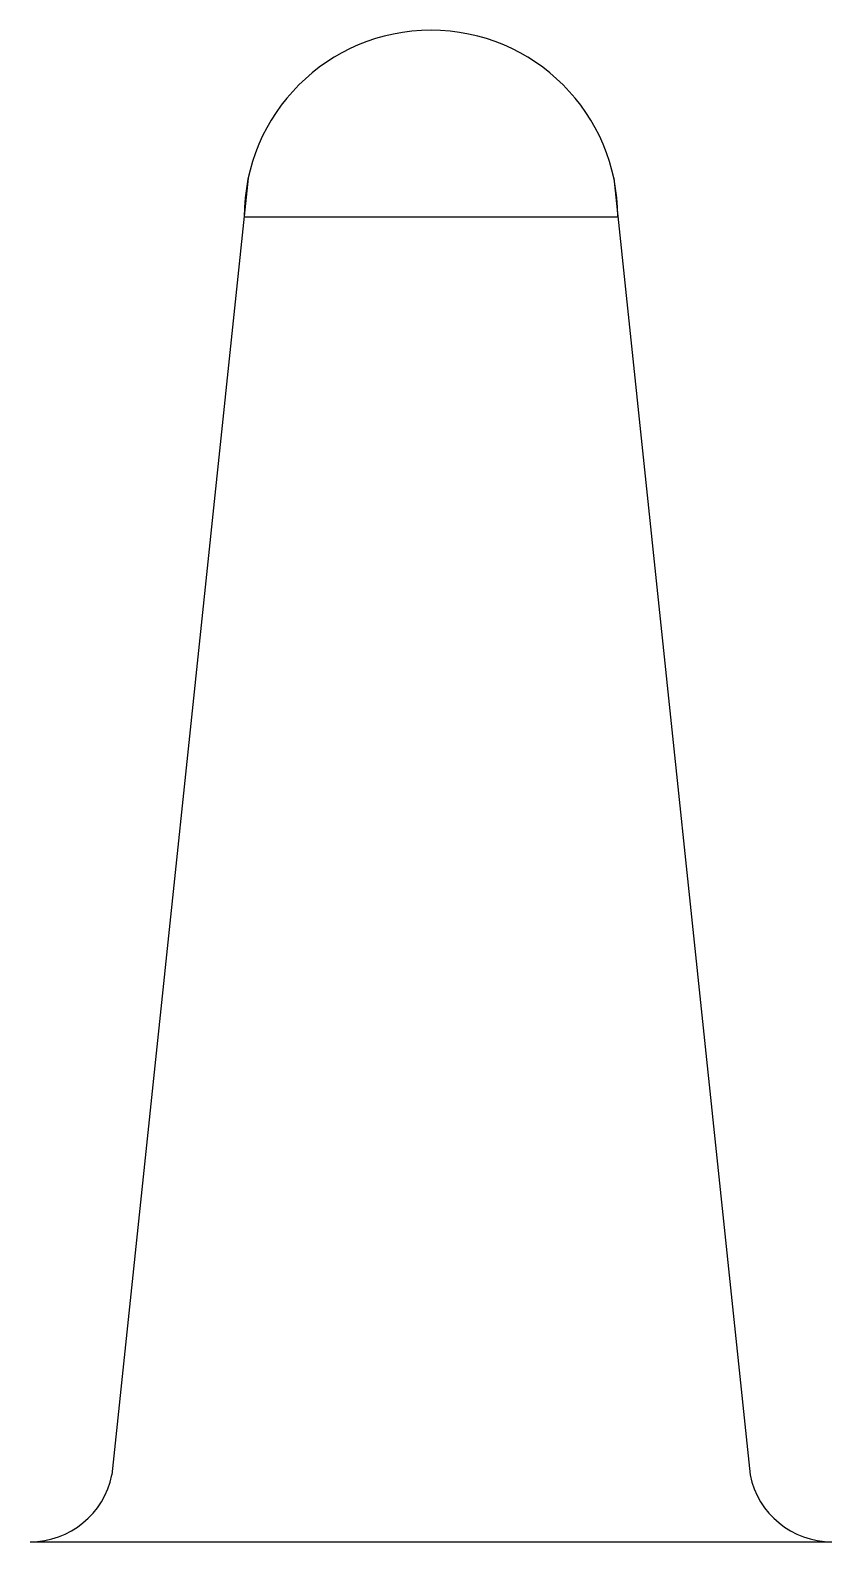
# Model space of a CAD drawing. Extents: x -0.241 to 0.241, y 0 to 0.909.
import ezdxf

# ---------------------------------------------------------------- set-up
doc = ezdxf.new("R2010")
doc.units = 0
doc.layers.get('0').update_dxf_attribs({"linetype": 'CONTINUOUS'})

msp = doc.modelspace()

# ---------------------------------------------------------------- linework, layer by layer
at = {"color": 0}
for p, q in [((-0.10988, 0.82042), (-0.19196, 0.04019)), ((0.10988, 0.82042), (0.19196, 0.04019)), ((-0.11234, 0.79705), (0.11234, 0.79705)), ((-0.24099, 0), (0.24099, 0))]:
    msp.add_line(p, q, dxfattribs=at)
for centre, radius, start, end in [((0, 0.79705), 0.11234, 360, 180), ((-0.24099, 0.05), 0.05, 270, 348.69007), ((0.24099, 0.05), 0.05, 191.30993, 270)]:
    msp.add_arc(centre, radius, start, end, dxfattribs=at)

doc.saveas('drawing.dxf')
